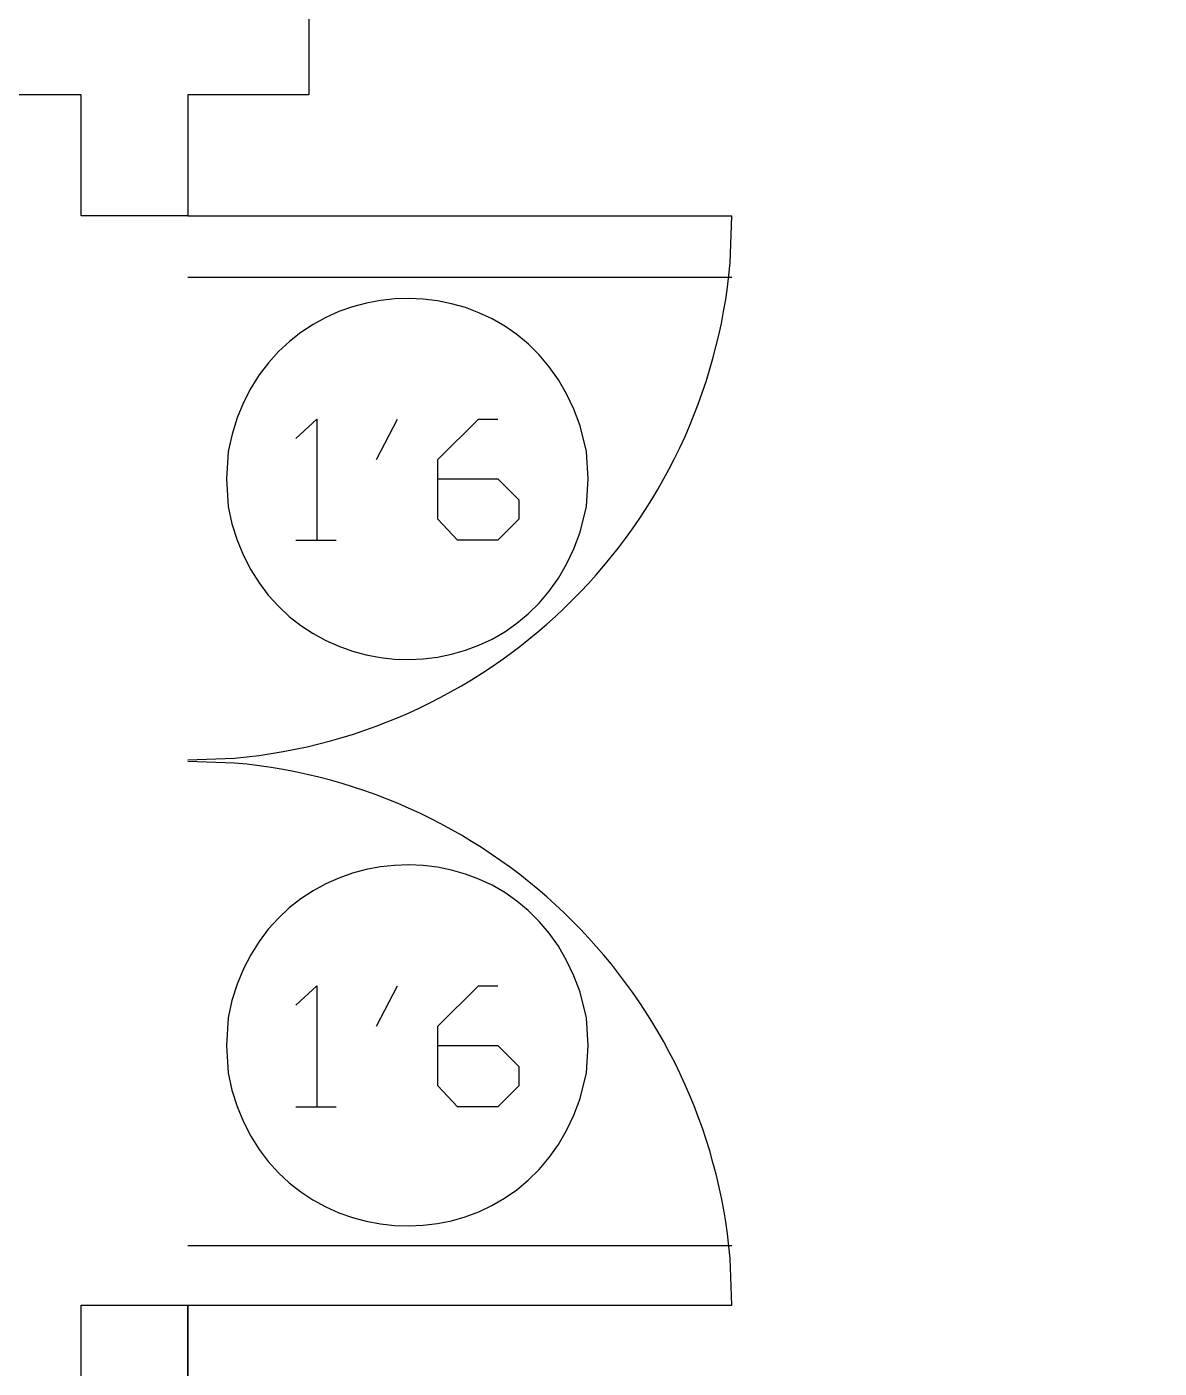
# Model space of a CAD drawing. Header units: inches. Extents: x -167 to 6071, y -6287 to -2731.
# Drawn here: x 1431.12 to 1468.53, y -5776.15 to -5731.82 of the extents above; entities that cross this region are included whole.
import ezdxf

# ---------------------------------------------------------------- set-up
doc = ezdxf.new("R2010")
doc.units = ezdxf.units.IN
doc.header["$LTSCALE"] = 96
doc.header["$MEASUREMENT"] = 0
doc.layers.add('PDF_Geometry', color=7, linetype='Continuous', true_color=0x4a4a4a)

msp = doc.modelspace()

# ---------------------------------------------------------------- linework, layer by layer
at = {"layer": 'PDF_Geometry', "color": 7}
for points in [[(1533.663, -5714.602), (1539.423, -5714.602), (1539.423, -5581.109), (1396.917, -5581.109), (1396.917, -5714.602), (1436.437, -5714.602), (1436.437, -5730.602), (1440.437, -5730.602), (1440.437, -5734.069), (1436.437, -5734.069), (1436.437, -5738.069), (1432.917, -5738.069), (1432.917, -5734.069), (1398.89, -5734.069), (1398.89, -5778.069), (1432.917, -5778.069), (1432.917, -5774.069), (1436.437, -5774.069), (1436.437, -5841.162), (1439.263, -5843.989), (1436.757, -5846.442), (1416.97, -5866.229)], [(1436.437, -5738.069), (1454.41, -5738.069)], [(1436.437, -5740.095), (1454.41, -5740.095)], [(1436.437, -5772.095), (1454.41, -5772.095)], [(1436.437, -5841.162), (1436.437, -5809.589), (1432.917, -5809.589), (1432.917, -5813.589), (1398.89, -5813.589), (1398.89, -5781.589), (1432.917, -5781.589), (1432.917, -5785.589), (1436.437, -5785.589), (1436.437, -5774.069), (1454.41, -5774.069)]]:
    msp.add_lwpolyline(points, dxfattribs=at)
at = {"layer": 'PDF_Geometry'}
for points in [[(1436.437, -5756.042), (1437.983, -5755.989, 0.362602), (1454.357, -5739.615), (1454.41, -5738.069)], [(1454.41, -5774.069), (1454.357, -5772.522, 0.362866), (1437.983, -5756.149), (1436.437, -5756.095)]]:
    msp.add_lwpolyline(points, format="xyb", dxfattribs=at)
for points in [[(1440.01, -5745.429), (1440.703, -5744.789), (1440.703, -5748.789)], [(1442.677, -5746.122), (1443.37, -5744.789)], [(1444.703, -5746.762), (1446.677, -5746.762), (1447.37, -5747.455), (1447.37, -5748.095), (1446.677, -5748.789), (1445.343, -5748.789), (1444.703, -5748.095), (1444.703, -5746.122), (1446.037, -5744.789), (1446.677, -5744.789)], [(1449.397, -5748.522), (1449.61, -5747.669), (1449.663, -5746.762), (1449.61, -5745.855), (1449.397, -5745.002)], [(1437.77, -5745.855), (1437.717, -5746.762), (1437.77, -5747.669)], [(1440.01, -5748.789), (1441.343, -5748.789)], [(1440.01, -5764.149), (1440.703, -5763.509), (1440.703, -5767.509)], [(1442.677, -5764.842), (1443.37, -5763.509)], [(1444.703, -5765.482), (1446.677, -5765.482), (1447.37, -5766.175), (1447.37, -5766.815), (1446.677, -5767.509), (1445.343, -5767.509), (1444.703, -5766.815), (1444.703, -5764.842), (1446.037, -5763.509), (1446.677, -5763.509)], [(1449.397, -5767.242), (1449.61, -5766.389), (1449.663, -5765.482), (1449.61, -5764.575), (1449.397, -5763.722)], [(1437.77, -5764.575), (1437.717, -5765.482), (1437.77, -5766.389)], [(1440.01, -5767.509), (1441.343, -5767.509)]]:
    msp.add_lwpolyline(points, dxfattribs=at)
for points in [[(1449.397, -5745.002), (1447.422, -5738.993), (1438.917, -5739.552), (1437.77, -5745.855)], [(1437.77, -5747.669), (1438.913, -5753.966), (1447.418, -5754.536), (1449.397, -5748.522)], [(1449.397, -5763.722), (1447.418, -5757.709), (1438.913, -5758.278), (1437.77, -5764.575)], [(1437.77, -5766.389), (1438.912, -5772.684), (1447.416, -5773.258), (1449.397, -5767.242)]]:
    msp.add_open_spline(points, degree=3, dxfattribs=at)

doc.saveas('drawing.dxf')
